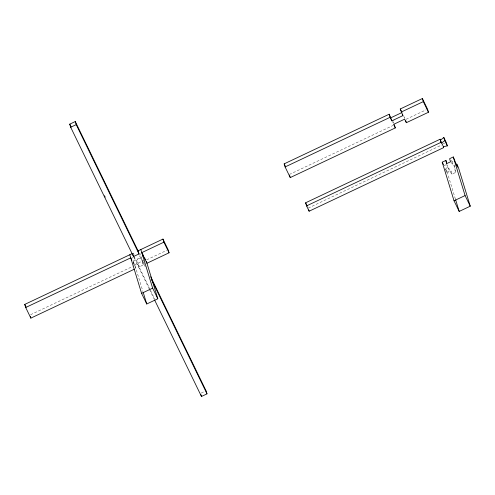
<?xml version="1.0" encoding="UTF-8"?>
<svg xmlns="http://www.w3.org/2000/svg" width="495" height="495" viewBox="0 0 495 495"><rect width="100%" height="100%" fill="white"/><g stroke="black" fill="none" stroke-linecap="round" stroke-linejoin="round"><path stroke-width="0.37" stroke-dasharray="2.48 1.86" d="M392.64 121.294L394.02 120.638M289.321 174.488L392.968 125.495M406.104 119.283L426.146 109.81M131.509 258.303L133.582 257.326M141.186 253.731L139.8 254.381L140.747 257.474L138.105 254.362M133.143 261.063L143.507 256.163M144.54 260.036L134.176 264.936L133.229 261.843L143.593 256.948M30.61 314.709L132.171 266.7M132.864 266.372L138.637 263.643L139.578 266.737L136.936 263.625L135.995 260.537L138.637 263.643M142.325 261.904L141.52 257.926L143.265 264.992L142.325 261.904L143.55 261.323M146.699 259.832L166.741 250.365M149.131 288.721L138.662 267.17L144.187 264.559L143.241 261.465L144.255 263.55M308.193 208.117L442.716 144.528L443.093 145.765M443.947 165.726L446.02 164.748M450.92 160.256L452.238 161.809L453.624 161.153M445.587 168.492L447.659 167.508L447.121 164.86M452.022 174.16L449.38 171.053L446.614 172.359L445.667 169.271L448.433 167.966L451.075 171.072L452.022 174.16L455.703 172.415L453.964 165.349L456.037 164.371M455.406 199.033L447.393 172.811L451.075 171.072M455.703 172.415L454.763 169.327L455.988 168.746M201.224 393.055L206.062 390.772M442.282 143.643L445.03 143.074M450.982 162.304L453.185 164.897L452.238 161.809M445.667 169.271L447.393 172.811M446.038 171.177L446.614 172.359M404.842 118.429L403.697 116.065L404.26 117.921M392.925 121.881L393.5 123.063M144.187 264.559L145.536 267.337M150.208 289.804L137.715 264.083L138.662 267.17M150.548 290.497L154.601 298.838M149.465 289.414L154.192 299.147M133.229 261.843L134.949 265.388L142.968 291.611M133.025 262.573L135.896 268.476M442.474 144.262L443.037 146.118M448.433 167.966L449.38 171.053M446.713 164.42L447.659 167.508M392.826 121.912L393.203 123.144M134.04 254.869L133.471 253.019L133.873 255.005M134.275 256.998L135.215 260.085L134.417 256.107M453.964 165.349L454.763 169.327"/><path stroke-width="0.74" d="M440.562 140.104L443.817 137.474L446.397 142.789L447.344 145.876L443.229 146.73L443.656 147.621L309.134 211.204L306.553 205.889L305.613 202.802L440.135 139.219L441.509 143.191L444.764 140.561L443.817 137.474M69.733 124.152L75.265 121.541L138.08 250.841L139.027 253.929L133.495 256.54L70.68 127.24L69.733 124.152L71.088 126.93M70.68 127.24L76.211 124.629L75.265 121.541M394.36 124.833L395.301 127.927L290.268 177.575L285.101 166.945L284.161 163.857L389.194 114.209L391.861 120.842L402.918 115.613L402.54 114.376M402.918 115.613L400.251 108.98L422.365 98.53L427.532 109.16L428.472 112.247L406.358 122.698L404.638 119.153L393.581 124.381L395.301 127.927M285.101 166.945L390.14 117.296L389.194 114.209M401.197 112.068L423.312 101.617L422.365 98.53M390.92 117.748L401.971 112.526M134.504 269.132L30.857 318.124L25.697 307.5L24.75 304.413L132.245 253.601M137.771 250.984L162.96 239.079L168.121 249.709L169.067 252.797L146.953 263.247L141.787 252.623L163.901 242.173L162.96 239.079M25.697 307.5L130.73 257.852L131.88 260.209M306.553 205.889L441.076 142.306L440.135 139.219M146.384 261.397L157.812 298.77L146.755 303.992L141.589 293.368L152.646 288.139L140.846 249.536M442.227 162.187L445.915 160.442L446.855 163.529L450.543 161.791L449.596 158.703L453.284 156.958L455.951 163.591L457.671 167.131L456.724 164.043L458.444 167.588L470.25 206.192L459.193 211.421L454.033 200.791L442.227 162.187L443.378 164.544M454.033 200.791L465.09 195.562L453.284 156.958M154.533 299.84L201.477 396.47L207.003 393.859L206.062 390.772L150.672 276.761M444.764 140.561L447.344 145.876M423.312 101.617L428.472 112.247M441.076 142.306L441.509 143.191M465.09 195.562L470.25 206.192M400.251 108.98L401.686 111.932M390.14 117.296L391.861 120.842M305.613 202.802L307.222 206.124M284.161 163.857L285.448 166.518M163.901 242.173L169.067 252.797M76.211 124.629L139.027 253.929M151.619 279.848L207.003 393.859M152.646 288.139L157.812 298.77M104.519 195.754L105.194 197.146M24.75 304.413L26.043 307.067M443.279 146.384L443.656 147.621M455.629 199.763L459.193 211.421M405.795 120.842L406.358 122.698M308.756 209.973L309.134 211.204M289.699 175.719L290.268 177.575M200.908 394.62L201.477 396.47M144.664 257.852L145.233 259.708M143.129 254.931L143.507 256.163M132.74 254.071L133.495 256.54M143.191 292.341L146.755 303.992M129.789 254.758L141.589 293.368M30.288 316.274L30.857 318.124M445.915 160.442L446.577 163.758"/></g></svg>
